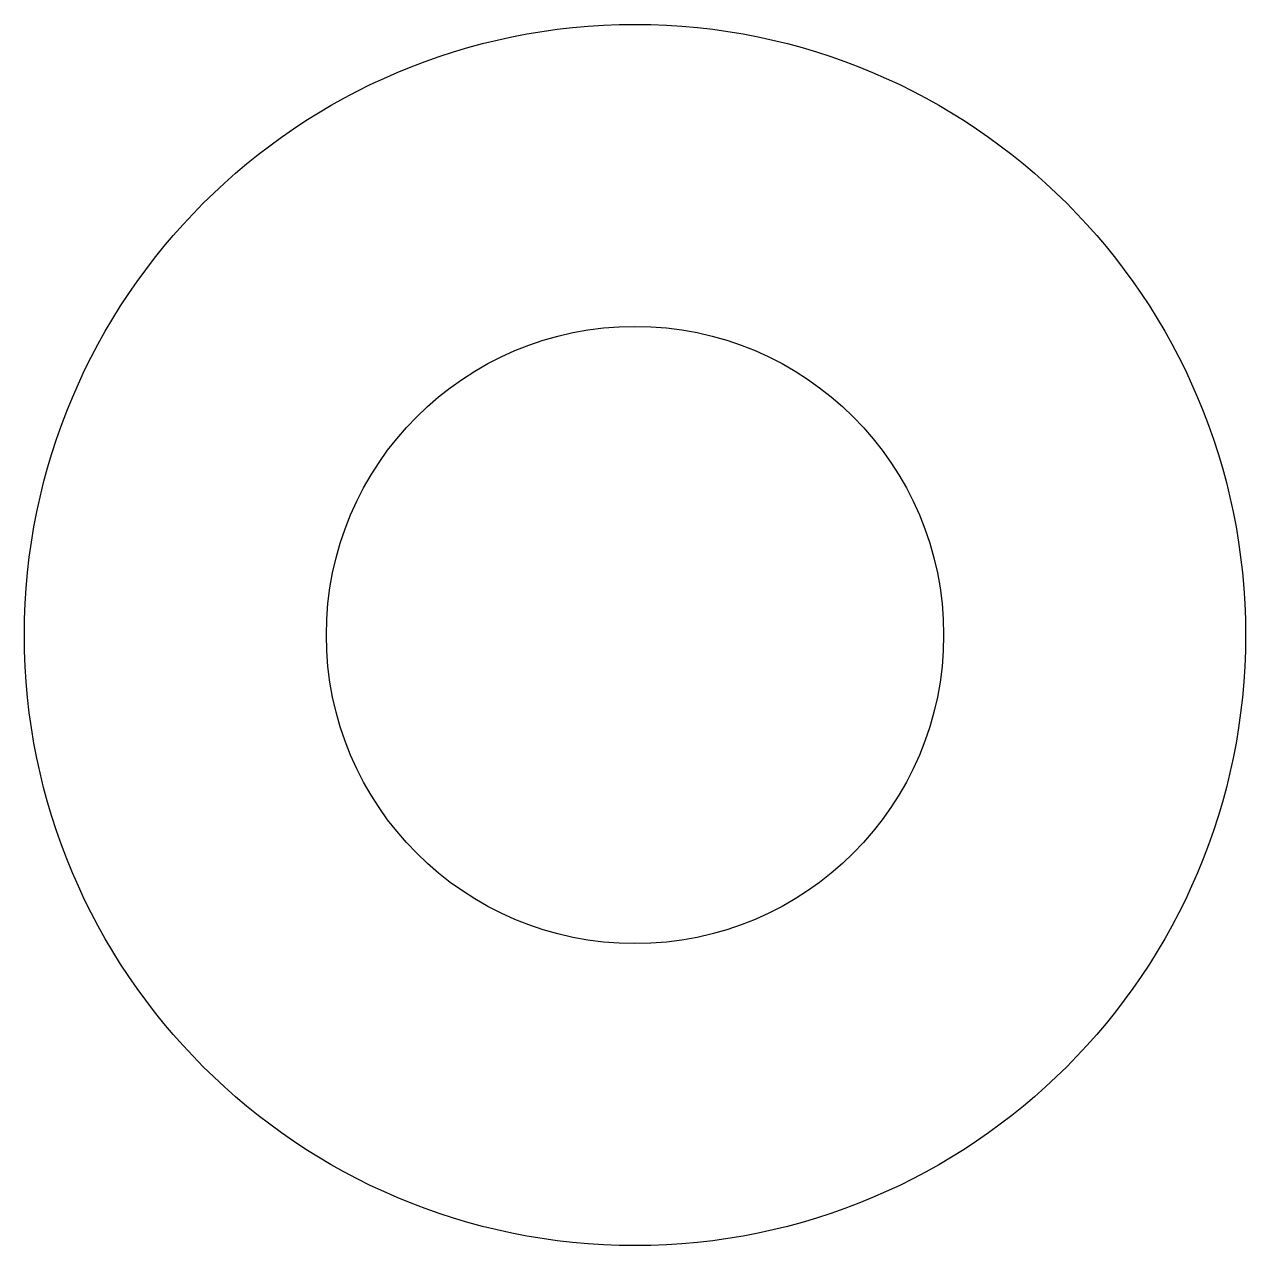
# Model space of a CAD drawing. Header units: millimetres. Extents: x 6.9 to 24.7, y 4.8 to 22.6.
import ezdxf

# ---------------------------------------------------------------- set-up
doc = ezdxf.new("R2010")
doc.units = ezdxf.units.MM
doc.layers.add('CAM', color=7, linetype='Continuous')
doc.layers.add('ORIGIN', color=7, linetype='Continuous')

msp = doc.modelspace()

# ---------------------------------------------------------------- linework, layer by layer
at = {"layer": 'CAM'}
msp.add_circle((15.785, 13.662), 4.5, dxfattribs=at)
at = {"layer": 'ORIGIN'}
msp.add_circle((15.785, 13.662), 8.902, dxfattribs=at)

doc.saveas('drawing.dxf')
